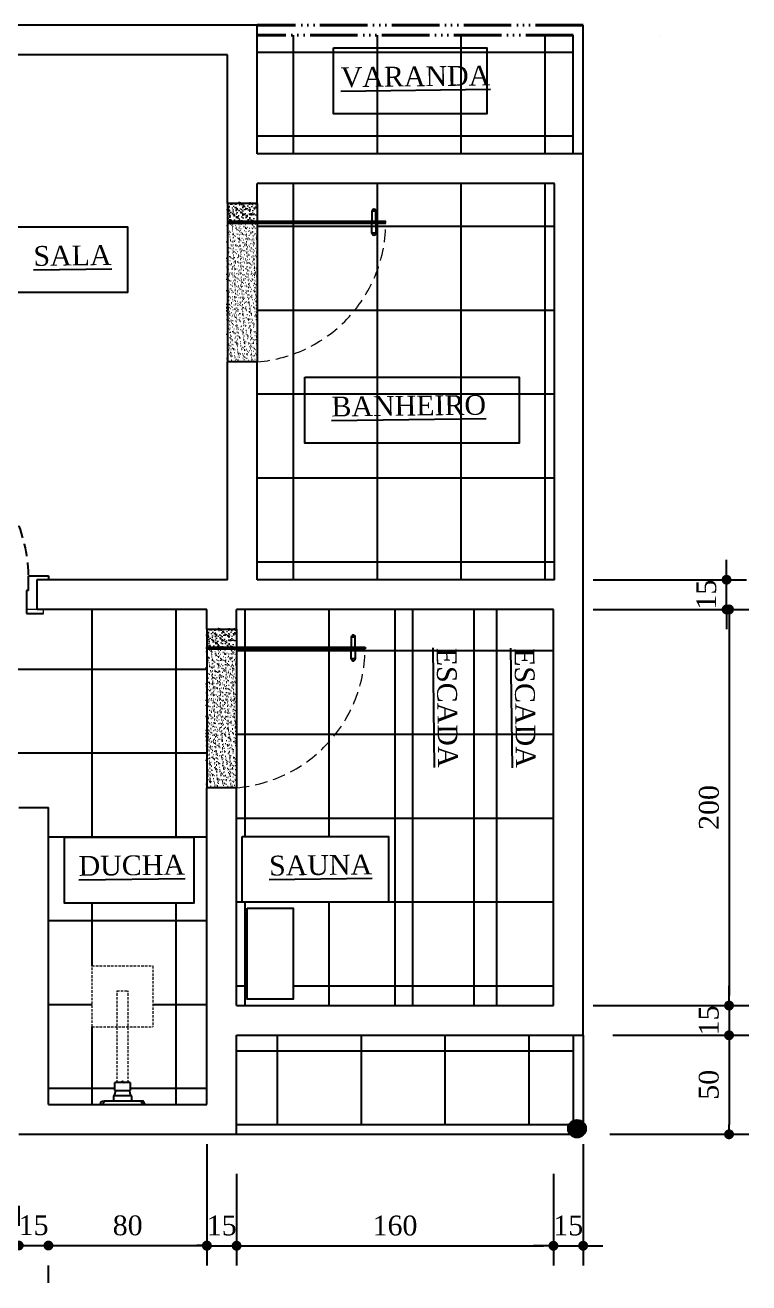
# Model space of a CAD drawing. Header units: centimetres. Extents: x -48696 to 156237, y -5617 to 29024.
# Drawn here: x 77984 to 78350, y 14355 to 14990 of the extents above; entities that cross this region are included whole.
import ezdxf

# ---------------------------------------------------------------- set-up
doc = ezdxf.new("R2010")
doc.units = ezdxf.units.CM
doc.linetypes.add('ACAD_ISO06W100', pattern=[36, 24, -3, 0, -3, 0, -3, 0, -3])
doc.linetypes.add('HIDDEN', pattern=[9.525, 6.35, -3.175])
for name, color, linetype in [('ACESSORIOS', 2, 'Continuous'), ('Hachuria - Moveis', 1, 'Continuous'), ('Piso', 55, 'Continuous'), ('PN010', 1, 'Continuous'), ('PORTAS', 3, 'Continuous'), ('Portas-Cotas', 2, 'Continuous'), ('Portas-Projeção', 55, 'HIDDEN')]:
    doc.layers.add(name, color=color, linetype=linetype)
for name, color, linetype, lineweight in [('Corte Planta', 4, 'ACAD_ISO06W100', 40), ('Pisos Externos', 15, 'Continuous', 9), ('Portas - Janelas', 2, 'Continuous', 20), ('Projeção Janela', 15, 'HIDDEN', 9), ('Projeção Portas', 55, 'HIDDEN', 5)]:
    doc.layers.add(name, color=color, linetype=linetype, lineweight=lineweight)
doc.styles.add('Valéria', font='romantic.ttf', dxfattribs={"height": 10})
doc.dimstyles.new('Cota - 50', dxfattribs={"dimtxt": 10, "dimasz": 5, "dimexe": 10, "dimexo": 20, "dimgap": 5, "dimtad": 1, "dimtxsty": 'Valéria', "dimblk": 'DOT', "dimcen": 0, "dimclrd": 12, "dimclre": 12, "dimclrt": 2, "dimazin": 2, "dimtfac": 1, "dimtix": 1, "dimtmove": 0, "dimatfit": 3, "dimldrblk": 'DOT', "dimfxl": 1, "dimarcsym": 0})

# ---------------------------------------------------------------- blocks, each defined once
blk = doc.blocks.new('_Dot')
at = {"color": 0, "linetype": 'ByBlock', "lineweight": -2}
blk.add_line((-0.5, 0), (-1, 0), dxfattribs=at)
at = {"color": 0, "linetype": 'ByBlock', "const_width": 0.5}
blk.add_lwpolyline([(-0.25, 0, 1), (0.25, 0, 1)], format="xyb", close=True, dxfattribs=at)
blk = doc.blocks.new('*D1667')
at = {"color": 12, "lineweight": -2, "transparency": 16777216}
for p, q in [((78075.83, 14424.96), (78075.83, 14363.68)), ((78090.83, 14409.96), (78090.83, 14363.68)), ((78070.83, 14373.68), (78065.83, 14373.68)), ((78075.83, 14373.68), (78090.83, 14373.68)), ((78095.83, 14373.68), (78100.83, 14373.68))]:
    blk.add_line(p, q, dxfattribs=at)
at = {"layer": 'Defpoints', "color": 0, "transparency": 16777216}
for p in [(78075.83, 14444.96), (78090.83, 14429.96), (78090.83, 14373.68)]:
    blk.add_point(p, dxfattribs=at)
at = {"color": 12, "lineweight": -2, "transparency": 16777216, "xscale": 5, "yscale": 5, "zscale": 5}
blk.add_blockref('_Dot', (78075.83, 14373.68), dxfattribs=at)
at = {"color": 12, "lineweight": -2, "transparency": 16777216, "xscale": 5, "yscale": 5, "zscale": 5, "rotation": 180}
blk.add_blockref('_Dot', (78090.83, 14373.68), dxfattribs=at)
at = {"color": 2, "transparency": 16777216, "insert": (78083.33, 14383.87), "char_height": 10, "attachment_point": 5, "style": 'Valéria'}
blk.add_mtext('15', dxfattribs=at)
blk = doc.blocks.new('*D1663')
at = {"color": 12, "lineweight": -2, "transparency": 16777216}
for p, q in [((78090.83, 14409.96), (78090.83, 14363.68)), ((78250.83, 14409.96), (78250.83, 14363.68)), ((78095.83, 14373.68), (78245.83, 14373.68))]:
    blk.add_line(p, q, dxfattribs=at)
at = {"layer": 'Defpoints', "color": 0, "transparency": 16777216}
for p in [(78090.83, 14429.96), (78250.83, 14429.96), (78250.83, 14373.68)]:
    blk.add_point(p, dxfattribs=at)
at = {"color": 12, "lineweight": -2, "transparency": 16777216, "xscale": 5, "yscale": 5, "zscale": 5, "rotation": 180}
blk.add_blockref('_Dot', (78090.83, 14373.68), dxfattribs=at)
at = {"color": 12, "lineweight": -2, "transparency": 16777216, "xscale": 5, "yscale": 5, "zscale": 5}
blk.add_blockref('_Dot', (78250.83, 14373.68), dxfattribs=at)
at = {"color": 2, "transparency": 16777216, "insert": (78170.83, 14383.83), "char_height": 10, "attachment_point": 5, "style": 'Valéria'}
blk.add_mtext('160', dxfattribs=at)
blk = doc.blocks.new('*D1668')
at = {"color": 12, "lineweight": -2, "transparency": 16777216}
for p, q in [((78265.83, 14424.96), (78265.83, 14363.68)), ((78250.83, 14409.96), (78250.83, 14363.68)), ((78245.83, 14373.68), (78240.83, 14373.68)), ((78250.83, 14373.68), (78265.83, 14373.68)), ((78270.83, 14373.68), (78275.83, 14373.68))]:
    blk.add_line(p, q, dxfattribs=at)
at = {"layer": 'Defpoints', "color": 0, "transparency": 16777216}
for p in [(78265.83, 14444.96), (78250.83, 14429.96), (78265.83, 14373.68)]:
    blk.add_point(p, dxfattribs=at)
at = {"color": 12, "lineweight": -2, "transparency": 16777216, "xscale": 5, "yscale": 5, "zscale": 5}
blk.add_blockref('_Dot', (78250.83, 14373.68), dxfattribs=at)
at = {"color": 12, "lineweight": -2, "transparency": 16777216, "xscale": 5, "yscale": 5, "zscale": 5, "rotation": 180}
blk.add_blockref('_Dot', (78265.83, 14373.68), dxfattribs=at)
at = {"color": 2, "transparency": 16777216, "insert": (78258.33, 14383.87), "char_height": 10, "attachment_point": 5, "style": 'Valéria'}
blk.add_mtext('15', dxfattribs=at)
blk = doc.blocks.new('*D1669')
at = {"color": 12, "lineweight": -2, "transparency": 16777216}
for p, q in [((78338.26, 14714.96), (78338.26, 14719.96)), ((78270.83, 14709.96), (78348.26, 14709.96)), ((78338.26, 14694.96), (78338.26, 14709.96)), ((78270.83, 14694.96), (78348.26, 14694.96)), ((78338.26, 14689.96), (78338.26, 14684.96))]:
    blk.add_line(p, q, dxfattribs=at)
at = {"layer": 'Defpoints', "color": 0, "transparency": 16777216}
for p in [(78250.83, 14709.96), (78338.26, 14709.96), (78250.83, 14694.96)]:
    blk.add_point(p, dxfattribs=at)
at = {"color": 12, "lineweight": -2, "transparency": 16777216, "xscale": 5, "yscale": 5, "zscale": 5}
for p, rotation in [((78338.26, 14709.96), 270), ((78338.26, 14694.96), 90)]:
    blk.add_blockref('_Dot', p, dxfattribs=dict(at, rotation=rotation))
at = {"color": 2, "transparency": 16777216, "insert": (78328.07, 14702.46), "char_height": 10, "attachment_point": 5, "rotation": 90, "style": 'Valéria'}
blk.add_mtext('15', dxfattribs=at)
blk = doc.blocks.new('*D1672')
at = {"color": 12, "lineweight": -2, "transparency": 16777216}
for p, q in [((77980.83, 14393.8), (77980.83, 14383.8)), ((77975.83, 14373.8), (77970.83, 14373.8)), ((77980.83, 14373.8), (77995.83, 14373.8)), ((78000.83, 14373.8), (78005.83, 14373.8)), ((77995.83, 14354.96), (77995.83, 14363.8))]:
    blk.add_line(p, q, dxfattribs=at)
at = {"layer": 'Defpoints', "color": 0, "transparency": 16777216}
for p in [(77980.83, 14373.8), (77995.83, 14374.96), (77995.83, 14373.8)]:
    blk.add_point(p, dxfattribs=at)
at = {"color": 12, "lineweight": -2, "transparency": 16777216, "xscale": 5, "yscale": 5, "zscale": 5}
blk.add_blockref('_Dot', (77980.83, 14373.8), dxfattribs=at)
at = {"color": 12, "lineweight": -2, "transparency": 16777216, "xscale": 5, "yscale": 5, "zscale": 5, "rotation": 180}
blk.add_blockref('_Dot', (77995.83, 14373.8), dxfattribs=at)
at = {"color": 2, "transparency": 16777216, "insert": (77988.33, 14383.99), "char_height": 10, "attachment_point": 5, "style": 'Valéria'}
blk.add_mtext('15', dxfattribs=at)
blk = doc.blocks.new('*D1673')
at = {"color": 12, "lineweight": -2, "transparency": 16777216}
for p, q in [((78075.83, 14393.68), (78075.83, 14383.8)), ((78000.83, 14373.8), (78070.83, 14373.8)), ((77995.83, 14354.96), (77995.83, 14363.8))]:
    blk.add_line(p, q, dxfattribs=at)
at = {"layer": 'Defpoints', "color": 0, "transparency": 16777216}
for p in [(77995.83, 14374.96), (78075.83, 14373.8), (78075.83, 14373.68)]:
    blk.add_point(p, dxfattribs=at)
at = {"color": 12, "lineweight": -2, "transparency": 16777216, "xscale": 5, "yscale": 5, "zscale": 5, "rotation": 180}
blk.add_blockref('_Dot', (77995.83, 14373.8), dxfattribs=at)
at = {"color": 12, "lineweight": -2, "transparency": 16777216, "xscale": 5, "yscale": 5, "zscale": 5}
blk.add_blockref('_Dot', (78075.83, 14373.8), dxfattribs=at)
at = {"color": 2, "transparency": 16777216, "insert": (78035.83, 14383.91), "char_height": 10, "attachment_point": 5, "style": 'Valéria'}
blk.add_mtext('80', dxfattribs=at)
blk = doc.blocks.new('*D1674')
at = {"color": 12, "lineweight": -2, "transparency": 16777216}
for p, q in [((78270.83, 14694.96), (78349.51, 14694.96)), ((78339.51, 14689.96), (78339.51, 14499.96)), ((78270.83, 14494.96), (78349.51, 14494.96))]:
    blk.add_line(p, q, dxfattribs=at)
at = {"layer": 'Defpoints', "color": 0, "transparency": 16777216}
for p in [(78250.83, 14694.96), (78250.83, 14494.96), (78339.51, 14494.96)]:
    blk.add_point(p, dxfattribs=at)
at = {"color": 12, "lineweight": -2, "transparency": 16777216, "xscale": 5, "yscale": 5, "zscale": 5}
for p, rotation in [((78339.51, 14694.96), 90), ((78339.51, 14494.96), 270)]:
    blk.add_blockref('_Dot', p, dxfattribs=dict(at, rotation=rotation))
at = {"color": 2, "transparency": 16777216, "insert": (78329.4, 14594.96), "char_height": 10, "attachment_point": 5, "rotation": 90, "style": 'Valéria'}
blk.add_mtext('200', dxfattribs=at)
blk = doc.blocks.new('*D1675')
at = {"color": 12, "lineweight": -2, "transparency": 16777216}
for p, q in [((78339.51, 14499.96), (78339.51, 14504.96)), ((78270.83, 14494.96), (78349.51, 14494.96)), ((78339.51, 14494.96), (78339.51, 14479.96)), ((78280.83, 14479.96), (78349.51, 14479.96)), ((78339.51, 14474.96), (78339.51, 14469.96))]:
    blk.add_line(p, q, dxfattribs=at)
at = {"layer": 'Defpoints', "color": 0, "transparency": 16777216}
for p in [(78250.83, 14494.96), (78260.83, 14479.96), (78339.51, 14479.96)]:
    blk.add_point(p, dxfattribs=at)
at = {"color": 12, "lineweight": -2, "transparency": 16777216, "xscale": 5, "yscale": 5, "zscale": 5}
for p, rotation in [((78339.51, 14494.96), 270), ((78339.51, 14479.96), 90)]:
    blk.add_blockref('_Dot', p, dxfattribs=dict(at, rotation=rotation))
at = {"color": 2, "transparency": 16777216, "insert": (78329.32, 14487.46), "char_height": 10, "attachment_point": 5, "rotation": 90, "style": 'Valéria'}
blk.add_mtext('15', dxfattribs=at)
blk = doc.blocks.new('*D1678')
at = {"color": 12, "lineweight": -2, "transparency": 16777216}
for p, q in [((78285.83, 14479.96), (78349.51, 14479.96)), ((78339.51, 14474.96), (78339.51, 14434.96)), ((78279.26, 14429.96), (78349.51, 14429.96))]:
    blk.add_line(p, q, dxfattribs=at)
at = {"layer": 'Defpoints', "color": 0, "transparency": 16777216}
for p in [(78265.83, 14479.96), (78259.26, 14429.96), (78339.51, 14429.96)]:
    blk.add_point(p, dxfattribs=at)
at = {"color": 12, "lineweight": -2, "transparency": 16777216, "xscale": 5, "yscale": 5, "zscale": 5}
for p, rotation in [((78339.51, 14479.96), 90), ((78339.51, 14429.96), 270)]:
    blk.add_blockref('_Dot', p, dxfattribs=dict(at, rotation=rotation))
at = {"color": 2, "transparency": 16777216, "insert": (78329.32, 14454.96), "char_height": 10, "attachment_point": 5, "rotation": 90, "style": 'Valéria'}
blk.add_mtext('50', dxfattribs=at)

msp = doc.modelspace()

# ---------------------------------------------------------------- hatches: boundary and pattern name
at = {"layer": 'Piso'}
h = msp.add_hatch(dxfattribs=at)
h.set_pattern_fill('ANSI37', color=256, scale=13.333333, angle=-45)
h.set_pattern_definition([(360, (66266.25, -1660.623), (3e-14, 42.33333), []), (90, (66266.25, -1660.623), (-42.33333, 3e-14), [])])
h.paths.add_polyline_path([(78101.29627, 14924.96133), (78101.29627, 14984.96216), (78260.82684, 14984.96216), (78260.82684, 14924.96133)])
h = msp.add_hatch(dxfattribs=at)
h.set_pattern_fill('ANSI37', color=256, scale=13.333333, angle=-45)
h.set_pattern_definition([(360, (66266.25, -1875.623), (3e-14, 42.33333), []), (90, (66266.25, -1875.623), (-42.33333, 3e-14), [])])
h.paths.add_polyline_path([(78101.29627, 14709.96133), (78101.29627, 14909.96133), (78251.29627, 14909.96133), (78251.29627, 14709.96133)])
h = msp.add_hatch(dxfattribs=at)
h.set_pattern_fill('ANSI37', color=256, scale=13.333333, angle=-45)
h.set_pattern_definition([(360, (65698.91, -2014.48), (3e-14, 42.33333), []), (90, (65698.91, -2014.48), (-42.33333, 3e-14), [])])
edge = h.paths.add_edge_path(flags=16)
edge.add_arc((78046.17964, 14492.53391), 10.42825, 0, 360)
edge = h.paths.add_edge_path(flags=16)
edge.add_arc((78046.17964, 14492.53391), 10.42825, 0, 360)
h.paths.add_polyline_path([(77759.57256, 14549.08389), (77759.57256, 14582.37573), (77867.95286, 14582.37573), (77867.95286, 14549.08389)], flags=16)
h.paths.add_polyline_path([(78030.44771, 14484.27699), (78017.87604, 14484.27699), (78017.87604, 14514.95887), (78048.61938, 14514.95887), (78048.61938, 14484.27699), (78036.04771, 14484.27699), (78036.04771, 14502.41793), (78030.44771, 14502.41793)])
h.paths.add_polyline_path([(78036.04771, 14484.27699), (78030.44771, 14484.27699), (78030.44771, 14502.41793), (78036.04771, 14502.41793)])
h.paths.add_polyline_path([(78037.17471, 14452.04084), (78029.32071, 14452.04084), (78029.32071, 14456.05065), (78037.17471, 14456.05065)])
h.paths.add_polyline_path([(78003.8795, 14546.60404), (78003.8795, 14579.89588), (78069.26953, 14580.00175), (78069.26953, 14546.70991)])
h.paths.add_polyline_path([(77916.38655, 14435.57526), (77916.38655, 14594.96133), (77980.82684, 14594.96133), (77980.82684, 14604.96133), (77995.82684, 14604.96133), (77995.82684, 14444.96133), (78075.82684, 14444.96133), (78075.82684, 14594.96133), (78075.82684, 14694.96133), (77590.2267, 14694.96133), (77590.2267, 14435.57526)])
h = msp.add_hatch(dxfattribs=at)
h.set_pattern_fill('ANSI37', color=256, scale=13.333333, angle=-45)
h.set_pattern_definition([(360, (66199.51, -2005.093), (3e-14, 42.33333), []), (90, (66199.51, -2005.093), (-42.33333, 3e-14), [])])
h.paths.add_polyline_path([(78119.45844, 14498.1725), (78096.1037, 14498.1725), (78096.1037, 14544.1495), (78119.45844, 14544.1495)], flags=16)
h.paths.add_polyline_path([(78167.46001, 14547.08411), (78093.71164, 14547.08411), (78093.71164, 14580.37595), (78167.46001, 14580.37595)], flags=16)
h.paths.add_polyline_path([(78250.82684, 14494.96133), (78090.82684, 14494.96133), (78090.82684, 14694.96133), (78250.82684, 14694.96133)])
h = msp.add_hatch(dxfattribs=at)
h.set_pattern_fill('ANSI37', color=256, scale=13.333333, angle=-45)
h.set_pattern_definition([(360, (66173.48, -2164.9), (3e-14, 42.33333), []), (90, (66173.48, -2164.9), (-42.33333, 3e-14), [])])
h.paths.add_polyline_path([(78090.82684, 14434.96133), (78090.82684, 14479.96133), (78260.82684, 14479.96133), (78260.82684, 14434.96133)])
at = {"layer": 'Pisos Externos'}
h = msp.add_hatch(dxfattribs=at)
h.set_pattern_fill('AR-SAND', color=256, scale=0.05, angle=135)
h.set_pattern_definition([(172.5, (13740.486, 8993.3524), (-1.673767446, -1.786906744), [0, -1.9304, 0, -2.159, 0, -2.06375]), (142.5, (13740.486, 8993.3524), (-4.12366426, -0.94505464), [0, -1.0414, 0, -1.7399, 0, -0.66675]), (102.5, (13741.5906, 8992.2478), (-2.80166156, 2.79149913), [0, -0.635, 0, -2.286, 0, -2.9845]), (92.5, (13741.5906, 8992.2478), (-3.4877539, 1.91140555), [0, -0.3175, 0, -1.4986, 0, -1.7145])])
h.paths.add_polyline_path([(78100.84241, 14891.03009), (78085.84241, 14891.03009), (78085.84241, 14897.14447, -0.215250437), (78093.34241, 14900.53009), (78100.84241, 14900.53009)])
h.paths.add_polyline_path([(78085.84241, 14897.14447), (78085.84241, 14900.53009), (78093.34241, 14900.53009, 0.215250437)], flags=17)
h.paths.add_polyline_path([(78086.40212, 14820.65167), (78086.18808, 14890.03009), (78085.84241, 14890.03009), (78085.84241, 14820.65167)])
h = msp.add_hatch(dxfattribs=at)
h.set_pattern_fill('AR-SAND', color=256, scale=0.05, angle=135)
h.set_pattern_definition([(172.5, (66093.3089, -2086.9029), (-1.67376745, -1.78690674), [0, -1.9304, 0, -2.159, 0, -2.06375]), (142.5, (66093.309, -2086.903), (-4.12366426, -0.94505464), [0, -1.0414, 0, -1.7399, 0, -0.66675]), (102.5, (66094.4134, -2088.0074), (-2.80166156, 2.79149913), [0, -0.635, 0, -2.286, 0, -2.9845]), (92.5, (66094.4134, -2088.0074), (-3.4877539, 1.91140555), [0, -0.3175, 0, -1.4986, 0, -1.7145])])
h.paths.add_polyline_path([(78101.40205, 14820.69795), (78101.18827, 14889.9926), (78086.1882, 14889.9926), (78086.40212, 14820.65167)])
h = msp.add_hatch(dxfattribs=at)
h.set_pattern_fill('AR-SAND', color=256, scale=0.05, angle=135)
h.set_pattern_definition([(172.5, (13730.0166, 8778.3524), (-1.673767446, -1.786906744), [0, -1.9304, 0, -2.159, 0, -2.06375]), (142.5, (13730.0166, 8778.3524), (-4.12366426, -0.94505464), [0, -1.0414, 0, -1.7399, 0, -0.66675]), (102.5, (13731.1212, 8777.2478), (-2.80166156, 2.79149913), [0, -0.635, 0, -2.286, 0, -2.9845]), (92.5, (13731.1212, 8777.2478), (-3.4877539, 1.91140555), [0, -0.3175, 0, -1.4986, 0, -1.7145])])
h.paths.add_polyline_path([(78090.37298, 14676.03009), (78075.37298, 14676.03009), (78075.37298, 14682.14447, -0.215250437), (78082.87298, 14685.53009), (78090.37298, 14685.53009)])
h.paths.add_polyline_path([(78075.37298, 14682.14447), (78075.37298, 14685.53009), (78082.87298, 14685.53009, 0.215250437)], flags=17)
h.paths.add_polyline_path([(78075.93269, 14605.65167), (78075.71865, 14675.03009), (78075.37298, 14675.03009), (78075.37298, 14605.65167)])
h = msp.add_hatch(dxfattribs=at)
h.set_pattern_fill('AR-SAND', color=256, scale=0.05, angle=135)
h.set_pattern_definition([(172.5, (66082.8394, -2301.9029), (-1.67376745, -1.78690674), [0, -1.9304, 0, -2.159, 0, -2.06375]), (142.5, (66082.8394, -2301.903), (-4.12366426, -0.94505464), [0, -1.0414, 0, -1.7399, 0, -0.66675]), (102.5, (66083.944, -2303.0074), (-2.80166156, 2.79149913), [0, -0.635, 0, -2.286, 0, -2.9845]), (92.5, (66083.944, -2303.0074), (-3.4877539, 1.91140555), [0, -0.3175, 0, -1.4986, 0, -1.7145])])
h.paths.add_polyline_path([(78090.93262, 14605.69795), (78090.71884, 14674.9926), (78075.71877, 14674.9926), (78075.93269, 14605.65167)])

# ---------------------------------------------------------------- linework, layer by layer
at = {"color": 5}
for p, q in [((78101.29627, 14989.96133), (77585.82684, 14989.96133)), ((78101.29627, 14924.96133), (78101.29627, 14989.96133)), ((78086.29627, 14974.96133), (77891.29627, 14974.96133)), ((78086.29627, 14899.96133), (78086.29627, 14974.96133)), ((78265.82684, 14924.96133), (78101.29627, 14924.96133)), ((78265.82684, 14709.96133), (78265.82684, 14924.96133)), ((78251.29627, 14909.96133), (78101.29627, 14909.96133)), ((78101.29627, 14899.96133), (78101.29627, 14909.96133)), ((78251.29627, 14709.96133), (78251.29627, 14909.96133)), ((78101.29627, 14899.96133), (78086.29627, 14899.96133)), ((78086.29627, 14709.96133), (78086.29627, 14819.96133)), ((78101.29627, 14819.96133), (78086.29627, 14819.96133)), ((78101.29627, 14709.96133), (78101.29627, 14819.96133)), ((77990.00245, 14709.96133), (77990.00245, 14694.96133)), ((78086.29627, 14709.96133), (77990.00245, 14709.96133)), ((78251.29627, 14709.96133), (78101.29627, 14709.96133)), ((78265.82684, 14479.96133), (78265.82684, 14709.96133)), ((78075.82684, 14694.96133), (77990.00245, 14694.96133)), ((78075.82684, 14684.96133), (78075.82684, 14694.96133)), ((78250.82684, 14694.96133), (78090.82684, 14694.96133)), ((78090.82684, 14684.96133), (78090.82684, 14694.96133)), ((78250.82684, 14494.96133), (78250.82684, 14694.96133)), ((78075.82684, 14684.96133), (78090.82684, 14684.96133)), ((78075.82684, 14444.96133), (78075.82684, 14604.96133)), ((78090.82684, 14604.9612), (78075.82684, 14604.96133)), ((78090.82684, 14494.96133), (78090.82684, 14604.96133)), ((77980.82684, 14594.96133), (77995.82684, 14594.96133)), ((77995.82684, 14444.96133), (77995.82684, 14594.96133)), ((78090.82684, 14494.96133), (78250.82684, 14494.96133)), ((78090.82684, 14429.96133), (78090.82684, 14479.96133)), ((78090.82684, 14479.96133), (78265.82684, 14479.96133)), ((77995.82684, 14444.96133), (78075.82684, 14444.96133)), ((77980.82684, 14429.96133), (78090.82684, 14429.96133))]:
    msp.add_line(p, q, dxfattribs=at)
at = {"color": 4}
for p, q in [((78265.82684, 14924.96133), (78265.82684, 14989.96155)), ((78260.82684, 14924.96133), (78260.82684, 14984.96216)), ((78260.82684, 14479.96133), (78260.82684, 14436.83351)), ((78265.82684, 14479.96133), (78265.82684, 14436.01235)), ((78090.82684, 14434.96133), (78258.82136, 14434.96133)), ((78090.82684, 14429.96133), (78259.26045, 14429.96133))]:
    msp.add_line(p, q, dxfattribs=at)
at = {"color": 32}
for p, q in [((78258.49104, 14434.21507), (78258.49104, 14431.35543)), ((78259.49104, 14435.87088), (78259.49104, 14429.69961)), ((78260.49104, 14436.65796), (78260.49104, 14428.91254)), ((78261.49104, 14437.08346), (78261.49104, 14428.48704)), ((78262.49104, 14437.25195), (78262.49104, 14428.31855)), ((78263.49104, 14437.19298), (78263.49104, 14428.37751)), ((78264.49104, 14436.8968), (78264.49104, 14428.67369)), ((78265.49104, 14436.304), (78265.49104, 14429.26649)), ((78266.49104, 14435.20566), (78266.49104, 14430.36484))]:
    msp.add_line(p, q, dxfattribs=at)
msp.add_circle((78262.72941, 14432.78525), 4.47305, dxfattribs=at)
at = {"layer": 'ACESSORIOS'}
for p, q in [((78101.29627, 14899.96133), (78101.29627, 14890.9926)), ((78101.29627, 14889.9926), (78101.29627, 14819.96133)), ((78090.82684, 14684.96133), (78090.82684, 14675.9926)), ((78090.82684, 14674.9926), (78090.82684, 14604.96133))]:
    msp.add_line(p, q, dxfattribs=at)
at = {"layer": 'Corte Planta', "color": 4}
for p, q in [((78265.82684, 14989.96155), (78101.29627, 14989.96133)), ((78260.82684, 14984.96216), (78101.29627, 14984.96216)), ((78305.10487, 14984.96216), (78305.01373, 14984.96216))]:
    msp.add_line(p, q, dxfattribs=at)
at = {"layer": 'Hachuria - Moveis'}
for p, q in [((78029.32071, 14452.04084), (78029.32071, 14456.05065)), ((78032.43709, 14456.05065), (78029.32071, 14456.05065)), ((78032.44514, 14456.07007), (78032.43709, 14456.05065)), ((78034.05832, 14456.05065), (78032.43709, 14456.05065)), ((78032.51899, 14456.19059), (78032.44514, 14456.07007)), ((78032.51899, 14456.19059), (78032.61078, 14456.29807)), ((78032.71826, 14456.38986), (78032.61078, 14456.29807)), ((78032.71826, 14456.38986), (78032.83878, 14456.46371)), ((78032.96936, 14456.5178), (78032.83878, 14456.46371)), ((78033.1068, 14456.5508), (78032.96936, 14456.5178)), ((78033.1068, 14456.5508), (78033.24771, 14456.56189)), ((78033.38862, 14456.5508), (78033.24771, 14456.56189)), ((78033.38862, 14456.5508), (78033.52606, 14456.5178)), ((78033.65664, 14456.46371), (78033.52606, 14456.5178)), ((78033.77715, 14456.38986), (78033.65664, 14456.46371)), ((78033.77715, 14456.38986), (78033.88463, 14456.29807)), ((78033.97643, 14456.19059), (78033.88463, 14456.29807)), ((78033.97643, 14456.19059), (78034.05028, 14456.07007)), ((78034.05832, 14456.05065), (78034.05028, 14456.07007)), ((78037.17471, 14456.05065), (78034.05832, 14456.05065)), ((78037.17471, 14456.05065), (78037.17471, 14452.04084)), ((78022.04771, 14445.13068), (78022.51234, 14446.40568)), ((78022.51234, 14446.40568), (78022.5471, 14446.47452)), ((78022.5471, 14446.47452), (78022.59884, 14446.53868)), ((78022.59884, 14446.53868), (78022.66403, 14446.59377)), ((78022.66403, 14446.59377), (78022.73823, 14446.63604)), ((78022.73823, 14446.63604), (78022.81638, 14446.66262)), ((78022.81638, 14446.66262), (78022.89316, 14446.67168)), ((78022.89316, 14446.67168), (78024.19549, 14446.67168)), ((78023.75023, 14446.40568), (78023.46526, 14445.73686)), ((78023.92759, 14446.59377), (78023.75023, 14446.40568)), ((78024.01435, 14446.63604), (78023.92759, 14446.59377)), ((78024.10572, 14446.66262), (78024.01435, 14446.63604)), ((78024.19549, 14446.67168), (78024.10572, 14446.66262)), ((78028.8124, 14446.67168), (78024.19549, 14446.67168)), ((78028.8124, 14449.3031), (78029.03349, 14449.59684)), ((78028.8124, 14446.67168), (78028.8124, 14449.3031)), ((78037.68302, 14449.3031), (78028.8124, 14449.3031)), ((78037.68302, 14446.67168), (78028.8124, 14446.67168)), ((78029.03349, 14449.59684), (78029.21984, 14449.90727)), ((78029.21984, 14449.90727), (78029.37072, 14450.23352)), ((78029.32071, 14452.04084), (78029.90626, 14452.04084)), ((78029.37072, 14450.23352), (78029.48786, 14450.57565)), ((78029.48786, 14450.57565), (78029.56952, 14450.93407)), ((78029.56952, 14450.93407), (78029.61472, 14451.16216)), ((78029.61472, 14451.16216), (78029.67104, 14451.38687)), ((78029.67104, 14451.38687), (78029.73839, 14451.60823)), ((78029.73839, 14451.60823), (78029.81677, 14451.82623)), ((78029.81677, 14451.82623), (78029.90626, 14452.04084)), ((78029.90626, 14452.04084), (78036.58916, 14452.04084)), ((78036.58916, 14452.04084), (78036.67865, 14451.82623)), ((78036.58916, 14452.04084), (78037.17471, 14452.04084)), ((78036.67865, 14451.82623), (78036.75703, 14451.60823)), ((78036.75703, 14451.60823), (78036.82438, 14451.38687)), ((78036.82438, 14451.38687), (78036.8807, 14451.16216)), ((78036.8807, 14451.16216), (78036.9259, 14450.93407)), ((78036.9259, 14450.93407), (78037.00758, 14450.5756)), ((78037.00758, 14450.5756), (78037.12477, 14450.23334)), ((78037.12477, 14450.23334), (78037.27623, 14449.90709)), ((78037.27623, 14449.90709), (78037.46196, 14449.5968)), ((78037.46196, 14449.5968), (78037.68302, 14449.3031)), ((78037.68302, 14449.3031), (78037.68302, 14446.67168)), ((78042.29992, 14446.67168), (78037.68302, 14446.67168)), ((78042.38969, 14446.66262), (78042.29992, 14446.67168)), ((78043.60226, 14446.67168), (78042.29992, 14446.67168)), ((78042.48107, 14446.63604), (78042.38969, 14446.66262)), ((78042.56782, 14446.59377), (78042.48107, 14446.63604)), ((78042.74518, 14446.40568), (78042.56782, 14446.59377)), ((78043.03016, 14445.73686), (78042.74518, 14446.40568)), ((78043.67903, 14446.66262), (78043.60226, 14446.67168)), ((78043.75718, 14446.63604), (78043.67903, 14446.66262)), ((78043.83138, 14446.59377), (78043.75718, 14446.63604)), ((78043.89657, 14446.53868), (78043.83138, 14446.59377)), ((78043.94831, 14446.47452), (78043.89657, 14446.53868)), ((78043.98308, 14446.40568), (78043.94831, 14446.47452)), ((78044.44771, 14445.13068), (78043.98308, 14446.40568)), ((78023.46526, 14445.73686), (78023.2269, 14445.13068)), ((78043.26852, 14445.13068), (78043.03016, 14445.73686))]:
    msp.add_line(p, q, dxfattribs=at)
at = {"layer": 'PN010'}
for p, q in [((78086.30436, 14899.97007), (78086.30436, 14890.9926)), ((78086.1882, 14890.9926), (78166.1882, 14890.9926)), ((78086.1882, 14890.9926), (78086.1882, 14889.9926)), ((78159.1882, 14895.9926), (78159.1882, 14890.9926)), ((78161.1882, 14895.9926), (78159.1882, 14895.9926)), ((78161.1882, 14890.9926), (78161.1882, 14895.9926)), ((78086.1882, 14889.9926), (78166.1882, 14889.9926)), ((78086.30436, 14889.9926), (78086.29627, 14819.96133)), ((78159.1882, 14884.9926), (78159.1882, 14889.9926)), ((78161.1882, 14884.9926), (78159.1882, 14884.9926)), ((78161.1882, 14889.9926), (78161.1882, 14884.9926)), ((78075.83493, 14684.97007), (78075.83493, 14675.9926)), ((78075.71877, 14675.9926), (78155.71877, 14675.9926)), ((78075.71877, 14675.9926), (78075.71877, 14674.9926)), ((78075.71877, 14674.9926), (78155.71877, 14674.9926)), ((78075.83493, 14674.9926), (78075.82684, 14604.96133)), ((78148.71877, 14680.9926), (78148.71877, 14675.9926)), ((78150.71877, 14680.9926), (78148.71877, 14680.9926)), ((78148.71877, 14669.9926), (78148.71877, 14674.9926)), ((78150.71877, 14675.9926), (78150.71877, 14680.9926)), ((78150.71877, 14674.9926), (78150.71877, 14669.9926)), ((78155.71877, 14675.9926), (78155.71877, 14674.9926)), ((78150.71877, 14669.9926), (78148.71877, 14669.9926))]:
    msp.add_line(p, q, dxfattribs=at)
for centre, start, end in [((78160.1882, 14895.9926), 0, 180), ((78160.1882, 14884.9926), 180, 0), ((78149.71877, 14680.9926), 0, 180), ((78149.71877, 14669.9926), 180, 0)]:
    msp.add_arc(centre, 1, start, end, dxfattribs=at)
at = {"layer": 'PORTAS', "color": 2, "linetype": 'Continuous'}
for p, q in [((77985.79784, 14711.90546), (77995.79784, 14711.90546)), ((77985.79784, 14704.48988), (77985.79784, 14711.90546)), ((77995.79784, 14711.90546), (77995.79784, 14709.96133)), ((77984.79627, 14704.48988), (77984.79627, 14692.8372)), ((77985.79784, 14704.48988), (77984.79627, 14704.48988)), ((78170.82684, 14494.96133), (78170.82684, 14694.96133)), ((78210.82684, 14494.96133), (78210.82684, 14694.96133)), ((77984.79627, 14692.84167), (77993.28603, 14692.84167))]:
    msp.add_line(p, q, dxfattribs=at)
msp.add_lwpolyline([(78096.1037, 14544.1495), (78119.45844, 14544.1495), (78119.45844, 14498.1725), (78096.1037, 14498.1725)], close=True, dxfattribs=at)
at = {"layer": 'Portas - Janelas'}
for p, q in [((77990.13697, 14694.96133), (77984.79627, 14694.96133)), ((77993.28603, 14692.84167), (77993.28603, 14694.90767))]:
    msp.add_line(p, q, dxfattribs=at)
at = {"layer": 'Portas-Cotas'}
for points in [[(78139.77284, 14978.4349), (78217.27328, 14978.4349), (78217.27328, 14945.14306), (78139.77284, 14945.14306)], [(77974.70667, 14888.20373), (78035.80324, 14888.20373), (78035.80324, 14854.91189), (77974.70667, 14854.91189)], [(78125.22016, 14812.15659), (78233.60046, 14812.15659), (78233.60046, 14778.86476), (78125.22016, 14778.86476)], [(78003.8795, 14579.89588), (78069.26953, 14580.00175), (78069.26953, 14546.70991), (78003.8795, 14546.60404)], [(78093.71164, 14580.37595), (78167.46001, 14580.37595), (78167.46001, 14547.08411), (78093.71164, 14547.08411)]]:
    msp.add_lwpolyline(points, close=True, dxfattribs=at)
at = {"layer": 'Portas-Projeção'}
msp.add_arc((77906.79627, 14709.96133), 79, 1.75221557, 90, dxfattribs=at)
at = {"layer": 'Projeção Janela', "linetype": 'HIDDEN', "ltscale": 0.2}
for p, q in [((78017.87604, 14484.27699), (78017.87604, 14514.95887)), ((78017.87604, 14514.95887), (78048.61938, 14514.95887)), ((78048.61938, 14514.95887), (78048.61938, 14484.27699)), ((78030.44771, 14502.41793), (78036.04771, 14502.41793)), ((78030.44771, 14456.05065), (78030.44771, 14502.41793)), ((78036.04771, 14456.05065), (78036.04771, 14502.41793)), ((78017.87604, 14484.27699), (78048.61938, 14484.27699))]:
    msp.add_line(p, q, dxfattribs=at)
at = {"layer": 'Projeção Portas'}
for centre in [(78095.39463, 14890.4926), (78084.9252, 14675.4926)]:
    msp.add_arc(centre, 70.79533, 274.78183426, 0.40466127, dxfattribs=at)

# ---------------------------------------------------------------- texts
at = {"layer": 'Portas-Cotas', "char_height": 10, "attachment_point": 1, "style": 'Valéria'}
for s, insert, rotation in [('{\\LVARANDA}', (78143.3523, 14968.64069), 0.69731167), ('{\\LSALA}', (77988.17371, 14878.40951), 0.69731167), ('{\\LBANHEIRO}', (78138.68719, 14802.36238), 0.69731167), ('{\\LESCADA}', (78201.86746, 14675.66925), 270.69731167), ('{\\LESCADA}', (78241.18407, 14675.49074), 270.69731167), ('{\\LDUCHA}', (78010.98554, 14570.4426), 0.69731167), ('{\\LSAUNA}', (78107.17867, 14570.58173), 0.69731167)]:
    msp.add_mtext_dynamic_manual_height_columns(s, width=150, gutter_width=50, heights=[0], dxfattribs=dict(at, insert=insert, rotation=rotation))

# ---------------------------------------------------------------- dimensions: what is measured, and where the dimension line sits
dim = msp.add_linear_dim(base=(78338.25934, 14709.96133), p1=(78250.82684, 14694.96133), p2=(78250.82684, 14709.96133), angle=90, dimstyle='Cota - 50')
dim.commit()
dim.dimension.update_dxf_attribs({"geometry": '*D1669', "text_midpoint": (78338.25934, 14702.46133), "dimtype": 160})
for base, p1, p2, picture, middle in [((78339.50934, 14494.96133), (78250.82684, 14694.96133), (78250.82684, 14494.96133), '*D1674', (78329.3984, 14594.96133)), ((78339.50934, 14479.96133), (78250.82684, 14494.96133), (78260.82684, 14479.96133), '*D1675', (78329.31704, 14487.46133)), ((78339.50934, 14429.96133), (78265.82684, 14479.96133), (78259.26045, 14429.96133), '*D1678', (78329.31704, 14454.96133))]:
    dim = msp.add_linear_dim(base=base, p1=p1, p2=p2, angle=90, dimstyle='Cota - 50')
    dim.commit()
    dim.dimension.update_dxf_attribs({"geometry": picture, "text_midpoint": middle})
for base, p1, p2, picture, middle in [((78090.82684, 14373.67764), (78075.82684, 14444.96133), (78090.82684, 14429.96133), '*D1667', (78083.32684, 14383.86994)), ((78265.82684, 14373.67764), (78250.82684, 14429.96133), (78265.82684, 14444.96133), '*D1668', (78258.32684, 14383.86994)), ((78250.82684, 14373.67764), (78090.82684, 14429.96133), (78250.82684, 14429.96133), '*D1663', (78170.82684, 14383.82556)), ((77995.82684, 14373.79652), (77980.82684, 14373.79652), (77995.82684, 14374.96133), '*D1672', (77988.32684, 14383.98883))]:
    dim = msp.add_linear_dim(base=base, p1=p1, p2=p2, dimstyle='Cota - 50')
    dim.commit()
    dim.dimension.update_dxf_attribs({"geometry": picture, "text_midpoint": middle})
dim = msp.add_linear_dim(base=(78075.82684, 14373.79652), p1=(77995.82684, 14374.96133), p2=(78075.82684, 14373.67764), dimstyle='Cota - 50', override={"dimtmove": 1})
dim.commit()
dim.dimension.update_dxf_attribs({"geometry": '*D1673', "text_midpoint": (78035.82684, 14383.90746)})

doc.saveas('drawing.dxf')
